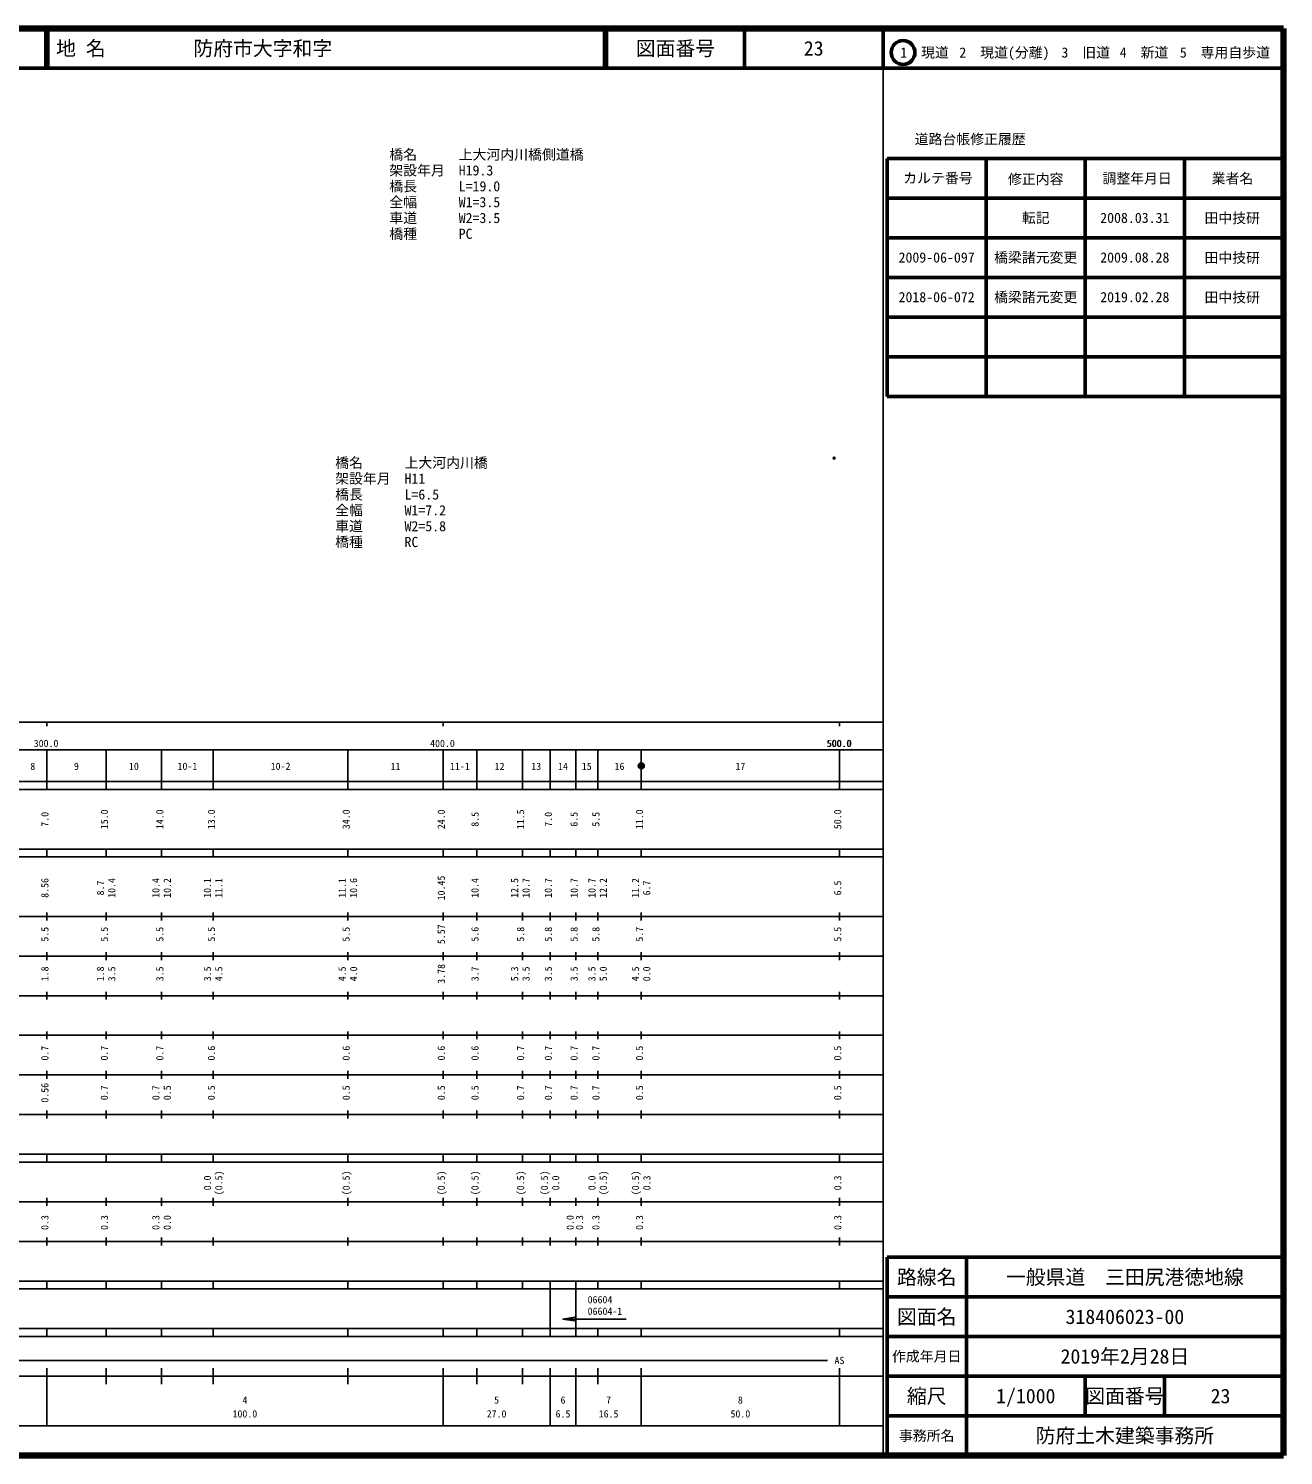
# Model space of a CAD drawing. Units: millimetres on the paper. Extents: x 40 to 680, y 20 to 380.
# Drawn here: x 363.4 to 680, y 20 to 380 of the extents above; entities that cross this region are included whole.
import ezdxf
from ezdxf.enums import TextEntityAlignment as Align

# ---------------------------------------------------------------- set-up
doc = ezdxf.new("R2010")
doc.units = ezdxf.units.MM
doc.header["$PDMODE"] = 32
doc.header["$PDSIZE"] = 0.5
for name, color, linetype in [('M-OTRS', 6, 'Continuous'), ('M-STR-HTXT', 7, 'Continuous'), ('M-TTL-TXT', 7, 'Continuous')]:
    doc.layers.add(name, color=color, linetype=linetype)
for name, color, linetype, lineweight in [('M-TTL', 2, 'Continuous', 140), ('M-TTL-BAND', 7, 'Continuous', 25), ('M-TTL-FRAM', 2, 'Continuous', 50), ('M-TTL-LINE', 7, 'Continuous', 50)]:
    doc.layers.add(name, color=color, linetype=linetype, lineweight=lineweight)
doc.styles.add('ＭＳ ゴシック', font='')
doc.styles.get('ＭＳ ゴシック').set_extended_font_data('MS Gothic')

# ---------------------------------------------------------------- blocks, each defined once
blk = doc.blocks.new('open_arrow')
at = {"color": 0, "linetype": 'Continuous', "lineweight": -2}
blk.add_lwpolyline([(7.5, 1.25), (0, 0), (7.5, -1.25)], dxfattribs=at)

msp = doc.modelspace()

# ---------------------------------------------------------------- linework, layer by layer
at = {"layer": 'M-OTRS'}
msp.add_point((566.628, 271.635), dxfattribs=at)
at = {"layer": 'M-TTL'}
for p, q in [((680, 380), (40, 380)), ((680, 20), (680, 380)), ((40, 20), (680, 20))]:
    msp.add_line(p, q, dxfattribs=at)
at = {"layer": 'M-TTL-BAND'}
for p, q in [((579, 20), (579, 370)), ((40, 205), (579, 205)), ((368, 205), (368, 204)), ((468, 205), (468, 204)), ((568, 205), (568, 204)), ((68, 198), (579, 198)), ((368, 188), (368, 198)), ((383, 188), (383, 198)), ((397, 188), (397, 198)), ((410, 188), (410, 198)), ((444, 188), (444, 198)), ((468, 188), (468, 198)), ((476.5, 188), (476.5, 198)), ((488, 188), (488, 198)), ((495, 188), (495, 198)), ((501.5, 188), (501.5, 198)), ((507, 188), (507, 198)), ((518, 188), (518, 198)), ((568, 188), (568, 198)), ((40, 190), (579, 190)), ((40, 188), (579, 188)), ((40, 173), (579, 173)), ((368, 171), (368, 173)), ((383, 171), (383, 173)), ((397, 171), (397, 173)), ((410, 171), (410, 173)), ((444, 171), (444, 173)), ((468, 171), (468, 173)), ((476.5, 171), (476.5, 173)), ((488, 171), (488, 173)), ((495, 171), (495, 173)), ((501.5, 171), (501.5, 173)), ((507, 171), (507, 173)), ((518, 171), (518, 173)), ((568, 171), (568, 173)), ((40, 171), (579, 171)), ((40, 156), (579, 156)), ((368, 155), (368, 157)), ((383, 155), (383, 157)), ((397, 155), (397, 157)), ((410, 155), (410, 157)), ((444, 155), (444, 157)), ((468, 155), (468, 157)), ((476.5, 155), (476.5, 157)), ((488, 155), (488, 157)), ((495, 155), (495, 157)), ((501.5, 155), (501.5, 157)), ((507, 155), (507, 157)), ((518, 155), (518, 157)), ((568, 155), (568, 157)), ((46, 146), (579, 146)), ((368, 145), (368, 147)), ((383, 145), (383, 147)), ((397, 145), (397, 147)), ((410, 145), (410, 147)), ((444, 145), (444, 147)), ((468, 145), (468, 147)), ((476.5, 145), (476.5, 147)), ((488, 145), (488, 147)), ((495, 145), (495, 147)), ((501.5, 145), (501.5, 147)), ((507, 145), (507, 147)), ((518, 145), (518, 147)), ((568, 145), (568, 147)), ((368, 135), (368, 137)), ((383, 135), (383, 137)), ((397, 135), (397, 137)), ((410, 135), (410, 137)), ((444, 135), (444, 137)), ((468, 135), (468, 137)), ((476.5, 135), (476.5, 137)), ((488, 135), (488, 137)), ((495, 135), (495, 137)), ((501.5, 135), (501.5, 137)), ((507, 135), (507, 137)), ((518, 135), (518, 137)), ((568, 135), (568, 137)), ((52, 136), (579, 136)), ((46, 126), (579, 126)), ((368, 125), (368, 127)), ((383, 125), (383, 127)), ((397, 125), (397, 127)), ((410, 125), (410, 127)), ((444, 125), (444, 127)), ((468, 125), (468, 127)), ((476.5, 125), (476.5, 127)), ((488, 125), (488, 127)), ((495, 125), (495, 127)), ((501.5, 125), (501.5, 127)), ((507, 125), (507, 127)), ((518, 125), (518, 127)), ((568, 125), (568, 127)), ((52, 116), (579, 116)), ((368, 115), (368, 117)), ((383, 115), (383, 117)), ((397, 115), (397, 117)), ((410, 115), (410, 117)), ((444, 115), (444, 117)), ((468, 115), (468, 117)), ((476.5, 115), (476.5, 117)), ((488, 115), (488, 117)), ((495, 115), (495, 117)), ((501.5, 115), (501.5, 117)), ((507, 115), (507, 117)), ((518, 115), (518, 117)), ((568, 115), (568, 117)), ((46, 106), (579, 106)), ((368, 105), (368, 107)), ((383, 105), (383, 107)), ((397, 105), (397, 107)), ((410, 105), (410, 107)), ((444, 105), (444, 107)), ((468, 105), (468, 107)), ((476.5, 105), (476.5, 107)), ((488, 105), (488, 107)), ((495, 105), (495, 107)), ((501.5, 105), (501.5, 107)), ((507, 105), (507, 107)), ((518, 105), (518, 107)), ((568, 105), (568, 107)), ((40, 96), (579, 96)), ((40, 94), (579, 94)), ((368, 94), (368, 96)), ((383, 94), (383, 96)), ((397, 94), (397, 96)), ((410, 94), (410, 96)), ((444, 94), (444, 96)), ((468, 94), (468, 96)), ((476.5, 94), (476.5, 96)), ((488, 94), (488, 96)), ((495, 94), (495, 96)), ((501.5, 94), (501.5, 96)), ((507, 94), (507, 96)), ((518, 94), (518, 96)), ((568, 94), (568, 96)), ((49, 84), (579, 84)), ((368, 83), (368, 85)), ((383, 83), (383, 85)), ((397, 83), (397, 85)), ((410, 83), (410, 85)), ((444, 83), (444, 85)), ((468, 83), (468, 85)), ((476.5, 83), (476.5, 85)), ((488, 83), (488, 85)), ((495, 83), (495, 85)), ((501.5, 83), (501.5, 85)), ((507, 83), (507, 85)), ((518, 83), (518, 85)), ((568, 83), (568, 85)), ((40, 74), (579, 74)), ((368, 73), (368, 75)), ((383, 73), (383, 75)), ((397, 73), (397, 75)), ((410, 73), (410, 75)), ((444, 73), (444, 75)), ((468, 73), (468, 75)), ((476.5, 73), (476.5, 75)), ((488, 73), (488, 75)), ((495, 73), (495, 75)), ((501.5, 73), (501.5, 75)), ((507, 73), (507, 75)), ((518, 73), (518, 75)), ((568, 73), (568, 75)), ((40, 64), (579, 64)), ((40, 62), (579, 62)), ((368, 62), (368, 64)), ((383, 62), (383, 64)), ((397, 62), (397, 64)), ((410, 62), (410, 64)), ((444, 62), (444, 64)), ((468, 62), (468, 64)), ((476.5, 62), (476.5, 64)), ((488, 62), (488, 64)), ((495, 62), (495, 64)), ((495, 52), (495, 62)), ((501.5, 62), (501.5, 64)), ((501.5, 52), (501.5, 62)), ((507, 62), (507, 64)), ((518, 62), (518, 64)), ((568, 62), (568, 64)), ((498.244, 54.428), (514.219, 54.428)), ((40, 52), (579, 52)), ((368, 50), (368, 52)), ((383, 50), (383, 52)), ((397, 50), (397, 52)), ((410, 50), (410, 52)), ((444, 50), (444, 52)), ((468, 50), (468, 52)), ((476.5, 50), (476.5, 52)), ((488, 50), (488, 52)), ((495, 50), (495, 52)), ((501.5, 50), (501.5, 52)), ((507, 50), (507, 52)), ((518, 50), (518, 52)), ((568, 50), (568, 52)), ((40, 50), (579, 50)), ((71, 44), (565, 44)), ((40, 40), (579, 40)), ((368, 27.5), (368, 42)), ((383, 38), (383, 42)), ((397, 38), (397, 42)), ((410, 38), (410, 42)), ((444, 38), (444, 42)), ((468, 27.5), (468, 42)), ((476.5, 38), (476.5, 42)), ((488, 38), (488, 42)), ((495, 27.5), (495, 42)), ((501.5, 27.5), (501.5, 42)), ((507, 38), (507, 42)), ((518, 27.5), (518, 42)), ((568, 27.5), (568, 42)), ((68, 27.5), (579, 27.5))]:
    msp.add_line(p, q, dxfattribs=at)
for radius in [0.75, 0.65, 0.55, 0.45, 0.35, 0.25, 0.15, 0.05]:
    msp.add_circle((518, 194), radius, dxfattribs=at)
at = {"layer": 'M-TTL-FRAM'}
for p, q in [((580, 347.197), (580, 287.197)), ((580, 347.197), (680, 347.197)), ((580, 287.197), (680, 287.197)), ((680, 70), (580, 70)), ((580, 70), (580, 20))]:
    msp.add_line(p, q, dxfattribs=at)
at = {"layer": 'M-TTL-LINE'}
for p, q in [((367.75, 380), (367.75, 370)), ((368.25, 380), (368.25, 370)), ((508.747, 380), (508.747, 370)), ((509.247, 380), (509.247, 370)), ((543.997, 380), (543.997, 370)), ((579, 380), (579, 370)), ((40, 370), (680, 370)), ((605, 347.197), (605, 287.197)), ((630, 347.197), (630, 287.197)), ((655, 347.197), (655, 287.197)), ((580, 337.197), (680, 337.197)), ((580, 327.197), (680, 327.197)), ((580, 317.197), (680, 317.197)), ((580, 307.197), (680, 307.197)), ((580, 297.197), (680, 297.197)), ((600, 70), (600, 20)), ((680, 60), (580, 60)), ((680, 50), (580, 50)), ((680, 40), (580, 40)), ((630, 40), (630, 30)), ((650, 40), (650, 30)), ((680, 30), (580, 30))]:
    msp.add_line(p, q, dxfattribs=at)
msp.add_circle((584.031, 373.958), 3, dxfattribs=at)

# ---------------------------------------------------------------- block references
at = {"layer": 'M-TTL-BAND', "xscale": 0.4, "yscale": 0.4}
msp.add_blockref('open_arrow', (498.244, 54.428), dxfattribs=at)

# ---------------------------------------------------------------- texts
at = {"layer": 'M-STR-HTXT', "style": 'ＭＳ ゴシック'}
for s, p in [('橋名\u3000\u3000\u3000上大河内川橋側道橋', (454.436, 349.497)), ('架設年月\u3000H19.3', (454.436, 345.497)), ('橋長\u3000\u3000\u3000L=19.0', (454.436, 341.497)), ('全幅\u3000\u3000\u3000W1=3.5', (454.436, 337.497)), ('車道\u3000\u3000\u3000W2=3.5', (454.436, 333.497)), ('橋種\u3000\u3000\u3000PC', (454.436, 329.497)), ('橋名\u3000\u3000\u3000上大河内川橋', (440.771, 271.745)), ('架設年月\u3000H11', (440.771, 267.745)), ('橋長\u3000\u3000\u3000L=6.5', (440.771, 263.745)), ('全幅\u3000\u3000\u3000W1=7.2', (440.771, 259.745)), ('車道\u3000\u3000\u3000W2=5.8', (440.771, 255.745)), ('橋種\u3000\u3000\u3000RC', (440.771, 251.745))]:
    msp.add_text(s, height=2.566, dxfattribs=at).set_placement(p, align=Align.TOP_LEFT)
at = {"layer": 'M-TTL-BAND', "style": 'ＭＳ ゴシック'}
for s, p in [('300.0', (367.844, 198.195)), ('400.0', (467.844, 198.195)), ('500.0', (567.844, 198.195)), ('500.0', (568, 198.195)), ('8', (364.5, 192.405)), ('9', (375.5, 192.405)), ('10', (390, 192.405)), ('10-1', (403.5, 192.405)), ('10-2', (427, 192.405)), ('11', (456, 192.405)), ('11-1', (472.25, 192.405)), ('12', (482.25, 192.405)), ('13', (491.5, 192.405)), ('14', (498.25, 192.405)), ('15', (504.25, 192.405)), ('16', (512.5, 192.405)), ('17', (543, 192.405)), ('AS', (568, 42.5)), ('4', (418, 32.523)), ('5', (481.5, 32.523)), ('6', (498.25, 32.523)), ('7', (509.75, 32.523)), ('8', (543, 32.523)), ('100.0', (418, 29.033)), ('27.0', (481.5, 29.033)), ('6.5', (498.25, 29.033)), ('16.5', (509.75, 29.033)), ('50.0', (543, 29.033))]:
    msp.add_text(s, height=1.833, dxfattribs=at).set_placement(p, align=Align.BOTTOM_CENTER)
for s, p in [('7.0', (369, 180.5)), ('15.0', (384, 180.5)), ('14.0', (398, 180.5)), ('13.0', (411, 180.5)), ('34.0', (445, 180.5)), ('24.0', (469, 180.5)), ('8.5', (477.5, 180.5)), ('11.5', (489, 180.5)), ('7.0', (496, 180.5)), ('6.5', (502.5, 180.5)), ('5.5', (508, 180.5)), ('11.0', (519, 180.5)), ('50.0', (569, 180.5)), ('10.45', (469, 163.174)), ('8.56', (369, 163.174)), ('8.7', (383, 163.174)), ('10.4', (385.87, 163.174)), ('10.4', (397, 163.174)), ('10.2', (399.87, 163.174)), ('10.1', (410, 163.174)), ('11.1', (412.87, 163.174)), ('11.1', (444, 163.174)), ('10.6', (446.87, 163.174)), ('10.4', (477.5, 163.174)), ('12.5', (487.5, 163.174)), ('10.7', (490.37, 163.174)), ('10.7', (496, 163.174)), ('10.7', (502.5, 163.174)), ('10.7', (507, 163.174)), ('12.2', (509.87, 163.174)), ('11.2', (518, 163.174)), ('6.7', (520.823, 163.174)), ('6.5', (569, 163.174)), ('5.5', (369, 151.5)), ('5.5', (384, 151.5)), ('5.5', (398, 151.5)), ('5.5', (411, 151.5)), ('5.5', (445, 151.5)), ('5.57', (469, 151.5)), ('5.6', (477.5, 151.5)), ('5.8', (489, 151.5)), ('5.8', (496, 151.5)), ('5.8', (502.5, 151.5)), ('5.8', (508, 151.5)), ('5.7', (519, 151.5)), ('5.5', (569, 151.5)), ('1.8', (369, 141.5)), ('1.8', (383, 141.5)), ('3.5', (385.87, 141.5)), ('3.5', (398, 141.5)), ('3.5', (410, 141.5)), ('4.5', (412.87, 141.5)), ('4.5', (444, 141.5)), ('4.0', (446.87, 141.5)), ('3.78', (469, 141.5)), ('3.7', (477.5, 141.5)), ('5.3', (487.5, 141.5)), ('3.5', (490.37, 141.5)), ('3.5', (496, 141.5)), ('3.5', (502.5, 141.5)), ('3.5', (507, 141.5)), ('5.0', (509.87, 141.5)), ('4.5', (518, 141.5)), ('0.0', (520.823, 141.5)), ('0.7', (369, 121.5)), ('0.7', (384, 121.5)), ('0.7', (398, 121.5)), ('0.6', (411, 121.5)), ('0.6', (445, 121.5)), ('0.6', (469, 121.5)), ('0.6', (477.5, 121.5)), ('0.7', (489, 121.5)), ('0.7', (496, 121.5)), ('0.7', (502.5, 121.5)), ('0.7', (508, 121.5)), ('0.5', (519, 121.5)), ('0.5', (569, 121.5)), ('0.56', (369, 111.5)), ('0.7', (384, 111.5)), ('0.7', (397, 111.5)), ('0.5', (399.87, 111.5)), ('0.5', (411, 111.5)), ('0.5', (445, 111.5)), ('0.5', (469, 111.5)), ('0.5', (477.5, 111.5)), ('0.7', (489, 111.5)), ('0.7', (496, 111.5)), ('0.7', (502.5, 111.5)), ('0.7', (508, 111.5)), ('0.5', (519, 111.5)), ('0.5', (569, 111.5)), ('0.0', (410, 88.764)), ('(0.5)', (412.87, 88.764)), ('(0.5)', (445, 88.764)), ('(0.5)', (469, 88.764)), ('(0.5)', (477.5, 88.764)), ('(0.5)', (489, 88.764)), ('(0.5)', (495, 88.764)), ('0.0', (497.87, 88.764)), ('0.0', (507, 88.764)), ('(0.5)', (509.87, 88.764)), ('(0.5)', (518, 88.764)), ('0.3', (520.87, 88.764)), ('0.3', (569, 88.764)), ('0.3', (369, 78.764)), ('0.3', (384, 78.764)), ('0.3', (397, 78.764)), ('0.0', (399.87, 78.764)), ('0.0', (501.5, 78.764)), ('0.3', (503.87, 78.764)), ('0.3', (508, 78.764)), ('0.3', (519, 78.764)), ('0.3', (569, 78.764))]:
    msp.add_text(s, height=1.833, rotation=90, dxfattribs=at).set_placement(p, align=Align.BOTTOM_CENTER)
for s, p in [('06604', (504.465, 57.839)), ('06604-1', (504.469, 54.928))]:
    msp.add_text(s, height=1.833, dxfattribs=at).set_placement(p, align=Align.BOTTOM_LEFT)
at = {"layer": 'M-TTL-TXT', "style": 'ＭＳ ゴシック'}
for s, p in [('地 名', (370.38, 375)), ('防府市大字和字', (405.024, 375))]:
    msp.add_text(s, height=3.666, dxfattribs=at).set_placement(p, align=Align.MIDDLE_LEFT)
for s, height, p in [('図面番号', 3.666, (526.622, 375)), ('23', 3.666, (561.497, 375)), ('1\u3000現道', 2.566, (589.448, 373.958)), ('2\u3000現道(分離)', 2.566, (609.619, 373.958)), ('3\u3000旧道', 2.566, (630.121, 373.958)), ('4\u3000新道', 2.566, (644.824, 373.958)), ('5\u3000専用自歩道', 2.566, (665.228, 373.958)), ('道路台帳修正履歴', 2.566, (600.968, 352.113)), ('カルテ番号', 2.566, (592.839, 342.277)), ('修正内容', 2.566, (617.509, 342.023)), ('調整年月日', 2.566, (643.089, 342.197)), ('業者名', 2.566, (667.134, 342.197)), ('転記', 2.566, (617.5, 332.245)), ('2008.03.31', 2.566, (642.5, 332.245)), ('田中技研', 2.566, (667.077, 332.189)), ('2009-06-097', 2.566, (592.5, 322.245)), ('橋梁諸元変更', 2.566, (617.5, 322.245)), ('2009.08.28', 2.566, (642.5, 322.245)), ('田中技研', 2.566, (667.077, 322.189)), ('2018-06-072', 2.566, (592.5, 312.245)), ('橋梁諸元変更', 2.566, (617.5, 312.245)), ('2019.02.28', 2.566, (642.5, 312.245)), ('田中技研', 2.566, (667.077, 312.189)), ('路線名', 3.666, (590, 65)), ('路線名', 3.666, (590, 65)), ('一般県道\u3000三田尻港徳地線', 3.666, (640, 65)), ('図面名', 3.666, (590, 55)), ('図面名', 3.666, (590, 55)), ('318406023-00', 3.666, (640, 55)), ('2019年2月28日', 3.666, (640, 45)), ('作成年月日', 2.566, (590, 45)), ('作成年月日', 2.566, (590, 45)), ('縮尺', 3.666, (590, 35)), ('縮尺', 3.666, (590, 35)), ('1/1000', 3.666, (615, 35)), ('図面番号', 3.666, (640, 35)), ('図面番号', 3.666, (640, 35)), ('23', 3.666, (664.125, 35)), ('事務所名', 2.566, (590, 25)), ('事務所名', 2.566, (590, 25)), ('防府土木建築事務所', 3.666, (640, 25))]:
    msp.add_text(s, height=height, dxfattribs=at).set_placement(p, align=Align.MIDDLE_CENTER)

doc.saveas('drawing.dxf')
